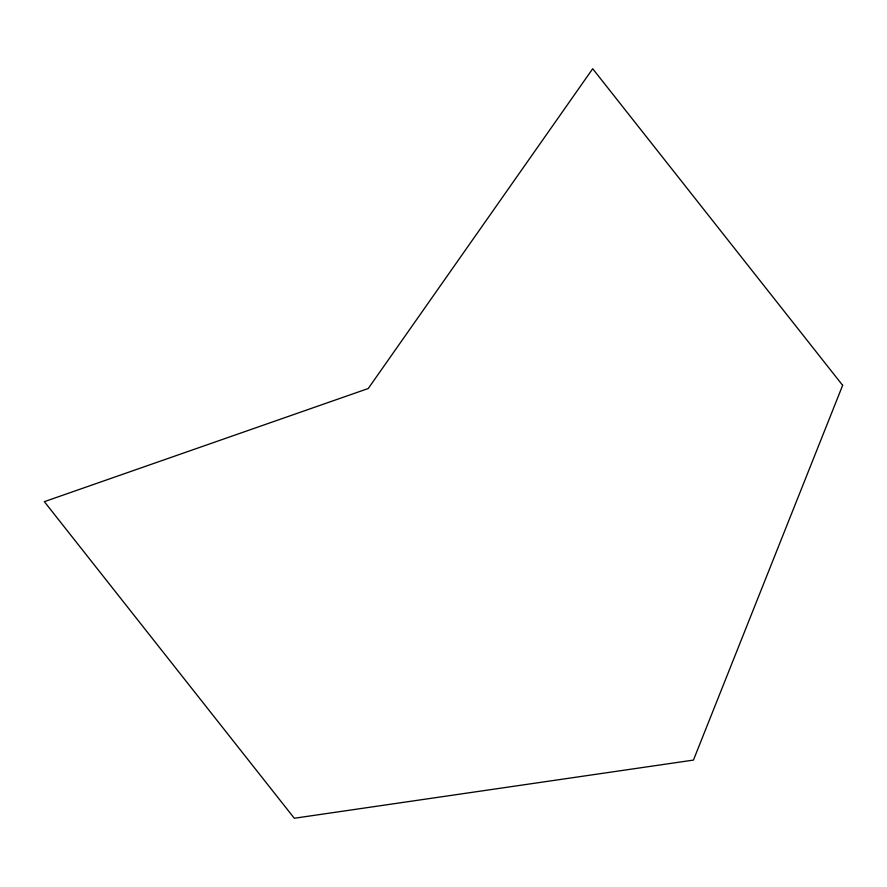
<?xml version="1.0" encoding="UTF-8"?>
<svg xmlns="http://www.w3.org/2000/svg" width="887" height="887" viewBox="0 0 887 887"><rect width="100%" height="100%" fill="white"/><g stroke="black" fill="none" stroke-linecap="round" stroke-linejoin="round"><path stroke-width="1.33" d="M842.65 385.335L693.446 760.092L294.296 818.257L44.35 501.665L368.238 388.517L592.704 68.742L842.65 385.335"/></g></svg>
